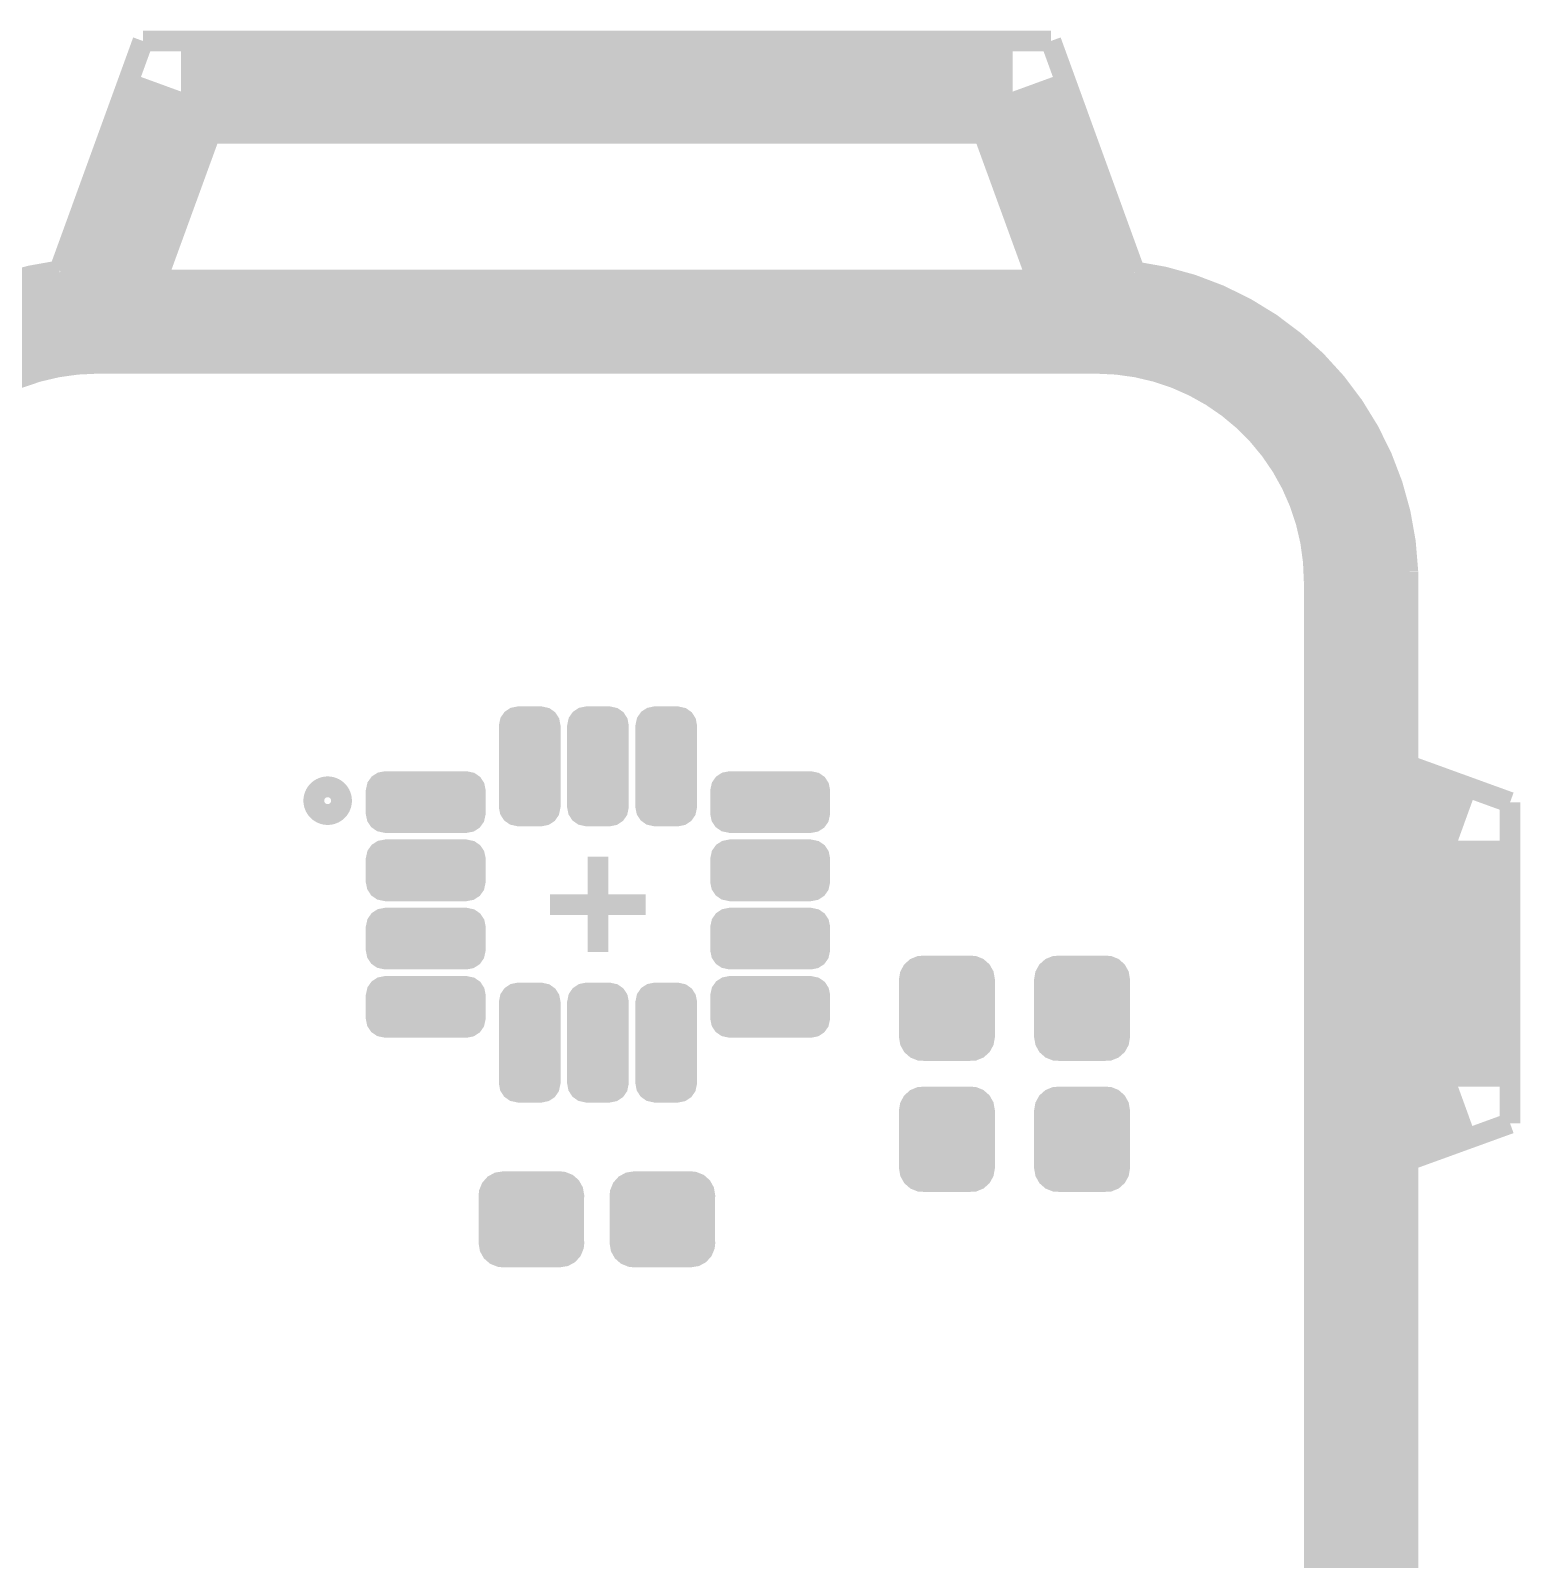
# Model space of a CAD drawing. Extents: x -1.3 to 24.2, y -3.9 to 39.2.
# Drawn here: x 7.28 to 18.2, y 27.99 to 39.19 of the extents above; entities that cross this region are included whole.
import ezdxf

# ---------------------------------------------------------------- set-up
doc = ezdxf.new("R2010")
doc.units = 0
doc.layers.get('0').update_dxf_attribs({"linetype": 'CONTINUOUS'})
for name, color, linetype in [('6DOF_IMU_14_CLICK_V100_GKO', 5, 'CONTINUOUS'), ('6DOF_IMU_14_CLICK_V100_GTO', 14, 'CONTINUOUS'), ('6DOF_IMU_14_CLICK_V100_GTS', 12, 'CONTINUOUS')]:
    doc.layers.add(name, color=color, linetype=linetype)

# ---------------------------------------------------------------- blocks, each defined once
blk = doc.blocks.new('CUSTOM_53')
for points in [[(-0.312264, 0.321732), (-0.26893, 0.360448), (0.312592, 0.321732), (0.268592, 0.360448)], [(-0.26893, 0.360448), (-0.267216, 0.361152), (0.268592, 0.360448), (0.26779, 0.361152)], [(-0.267216, 0.361152), (-0.213724, 0.383108), (0.26779, 0.361152), (0.21312, 0.383108)], [(-0.213724, 0.383108), (-0.20803, 0.383392), (0.21312, 0.383108), (0.212412, 0.383392)], [(-0.20803, 0.383392), (-0.154122, 0.38608), (0.212412, 0.383392), (0.154132, 0.38608)], [(-0.35179, 0.21082), (-0.342144, 0.268372), (0.35179, 0.21082), (0.34192, 0.268372)], [(-0.342144, 0.268372), (-0.341452, 0.269636), (0.34192, 0.268372), (0.341702, 0.269636)], [(-0.341452, 0.269636), (-0.313432, 0.320688), (0.341702, 0.269636), (0.313176, 0.320688)], [(-0.313432, 0.320688), (-0.312264, 0.321732), (0.313176, 0.320688), (0.312592, 0.321732)], [(-0.35179, 0.20955), (-0.35179, 0.21082), (0.35179, 0.20955), (0.35179, 0.21082)], [(-0.35179, -0.20955), (-0.35179, 0.20955), (0.35179, -0.20955), (0.35179, 0.20955)], [(-0.35179, -0.21082), (-0.35179, -0.20955), (0.35179, -0.21082), (0.35179, -0.20955)], [(-0.34192, -0.268358), (-0.35179, -0.21082), (0.342148, -0.268358), (0.35179, -0.21082)], [(-0.341702, -0.269636), (-0.34192, -0.268358), (0.341446, -0.269636), (0.342148, -0.268358)], [(-0.313184, -0.320676), (-0.341702, -0.269636), (0.31344, -0.320676), (0.341446, -0.269636)], [(-0.312594, -0.321732), (-0.313184, -0.320676), (0.312258, -0.321732), (0.31344, -0.320676)], [(-0.268602, -0.36044), (-0.312594, -0.321732), (0.26894, -0.36044), (0.312258, -0.321732)], [(-0.267792, -0.361154), (-0.268602, -0.36044), (0.2672, -0.361154), (0.26894, -0.36044)], [(-0.213136, -0.383104), (-0.267792, -0.361154), (0.213734, -0.383104), (0.2672, -0.361154)], [(-0.212414, -0.383394), (-0.213136, -0.383104), (0.207926, -0.383394), (0.213734, -0.383104)], [(-0.154122, -0.38608), (-0.212414, -0.383394), (0.154132, -0.38608), (0.207926, -0.383394)]]:
    blk.add_solid(points)
blk = doc.blocks.new('CUSTOM_54')
for points in [[(-0.298526, 0.325596), (-0.268438, 0.342124), (0.30335, 0.325596), (0.2622, 0.342124)], [(-0.268438, 0.342124), (-0.233628, 0.347838), (0.2622, 0.342124), (0.247972, 0.347838)], [(-0.233628, 0.347838), (-0.20955, 0.35179), (0.247972, 0.347838), (0.20955, 0.35179)], [(-0.383124, 0.213652), (-0.37475, 0.234078), (0.380766, 0.213652), (0.377262, 0.234078)], [(-0.37475, 0.234078), (-0.360486, 0.26887), (0.377262, 0.234078), (0.357822, 0.26887)], [(-0.360486, 0.26887), (-0.34504, 0.286174), (0.357822, 0.26887), (0.348152, 0.286174)], [(-0.34504, 0.286174), (-0.320744, 0.31339), (0.348152, 0.286174), (0.317222, 0.31339)], [(-0.320744, 0.31339), (-0.298526, 0.325596), (0.317222, 0.31339), (0.30335, 0.325596)], [(-0.38735, 0.17526), (-0.383124, 0.213652), (0.38735, 0.17526), (0.380766, 0.213652)], [(-0.38608, 0.154124), (-0.38735, 0.17526), (0.38608, 0.154124), (0.38735, 0.17526)], [(-0.38608, -0.154124), (-0.38608, 0.154124), (0.38608, -0.154124), (0.38608, 0.154124)], [(-0.38735, -0.17526), (-0.38608, -0.154124), (0.38735, -0.17526), (0.38608, -0.154124)], [(-0.380764, -0.213652), (-0.38735, -0.17526), (0.383124, -0.213652), (0.38735, -0.17526)], [(-0.377262, -0.234078), (-0.380764, -0.213652), (0.374748, -0.234078), (0.383124, -0.213652)], [(-0.35782, -0.26887), (-0.377262, -0.234078), (0.360486, -0.26887), (0.374748, -0.234078)], [(-0.348152, -0.286174), (-0.35782, -0.26887), (0.345038, -0.286174), (0.360486, -0.26887)], [(-0.31722, -0.31339), (-0.348152, -0.286174), (0.320744, -0.31339), (0.345038, -0.286174)], [(-0.30335, -0.325596), (-0.31722, -0.31339), (0.298524, -0.325596), (0.320744, -0.31339)], [(-0.262198, -0.342124), (-0.30335, -0.325596), (0.268438, -0.342124), (0.298524, -0.325596)], [(-0.247972, -0.347838), (-0.262198, -0.342124), (0.233626, -0.347838), (0.268438, -0.342124)], [(-0.20955, -0.35179), (-0.247972, -0.347838), (0.20955, -0.35179), (0.233626, -0.347838)]]:
    blk.add_solid(points)
blk = doc.blocks.new('CUSTOM_55')
for points in [[(-0.22606, 0.29972), (-0.215078, 0.351792), (0.22606, 0.29972), (0.21599, 0.351792)], [(-0.215078, 0.351792), (-0.214158, 0.356146), (0.21599, 0.351792), (0.213182, 0.356146)], [(-0.214158, 0.356146), (-0.186244, 0.39636), (0.213182, 0.356146), (0.187236, 0.39636)], [(-0.186244, 0.39636), (-0.183914, 0.399716), (0.187236, 0.39636), (0.182496, 0.399716)], [(-0.183914, 0.399716), (-0.142462, 0.427), (0.182496, 0.399716), (0.143944, 0.427)], [(-0.142462, 0.427), (-0.13961, 0.428876), (0.143944, 0.427), (0.135438, 0.428876)], [(-0.13961, 0.428876), (-0.08763, 0.43942), (0.135438, 0.428876), (0.08763, 0.43942)], [(-0.22606, -0.29972), (-0.22606, 0.29972), (0.22606, -0.29972), (0.22606, 0.29972)], [(-0.21599, -0.351792), (-0.22606, -0.29972), (0.215076, -0.351792), (0.22606, -0.29972)], [(-0.21318, -0.356146), (-0.21599, -0.351792), (0.214158, -0.356146), (0.215076, -0.351792)], [(-0.187236, -0.39636), (-0.21318, -0.356146), (0.186242, -0.39636), (0.214158, -0.356146)], [(-0.182494, -0.399716), (-0.187236, -0.39636), (0.183914, -0.399716), (0.186242, -0.39636)], [(-0.143944, -0.427), (-0.182494, -0.399716), (0.14246, -0.427), (0.183914, -0.399716)], [(-0.135436, -0.428876), (-0.143944, -0.427), (0.13961, -0.428876), (0.14246, -0.427)], [(-0.08763, -0.43942), (-0.135436, -0.428876), (0.08763, -0.43942), (0.13961, -0.428876)]]:
    blk.add_solid(points)
blk = doc.blocks.new('CUSTOM_56')
for points in [[(-0.351792, 0.21577), (-0.29972, 0.225838), (0.3485, 0.21577), (0.300774, 0.225838)], [(-0.29972, 0.225838), (-0.29972, 0.22606), (0.300774, 0.225838), (0.29972, 0.22606)], [(-0.43942, 0.08763), (-0.427916, 0.139608), (0.43942, 0.08763), (0.428878, 0.139608)], [(-0.427916, 0.139608), (-0.427002, 0.143728), (0.428878, 0.139608), (0.426168, 0.143728)], [(-0.427002, 0.143728), (-0.398562, 0.183914), (0.426168, 0.143728), (0.39972, 0.183914)], [(-0.398562, 0.183914), (-0.396362, 0.18702), (0.39972, 0.183914), (0.395246, 0.18702)], [(-0.396362, 0.18702), (-0.354296, 0.214156), (0.395246, 0.18702), (0.35615, 0.214156)], [(-0.354296, 0.214156), (-0.351792, 0.21577), (0.35615, 0.214156), (0.3485, 0.21577)], [(-0.43942, 0.08636), (-0.43942, 0.08763), (0.43942, 0.08636), (0.43942, 0.08763)], [(-0.43942, -0.08636), (-0.43942, 0.08636), (0.43942, -0.08636), (0.43942, 0.08636)], [(-0.43942, -0.08763), (-0.43942, -0.08636), (0.43942, -0.08763), (0.43942, -0.08636)], [(-0.428794, -0.139592), (-0.43942, -0.08763), (0.42796, -0.139592), (0.43942, -0.08763)], [(-0.425914, -0.14395), (-0.428794, -0.139592), (0.427, -0.14395), (0.42796, -0.139592)], [(-0.399566, -0.18385), (-0.425914, -0.14395), (0.398758, -0.18385), (0.427, -0.14395)], [(-0.394664, -0.18724), (-0.399566, -0.18385), (0.39636, -0.18724), (0.398758, -0.18385)], [(-0.35595, -0.214022), (-0.394664, -0.18724), (0.354844, -0.214022), (0.39636, -0.18724)], [(-0.346574, -0.215992), (-0.35595, -0.214022), (0.351792, -0.215992), (0.354844, -0.214022)], [(-0.29972, -0.225838), (-0.346574, -0.215992), (0.300868, -0.225838), (0.351792, -0.215992)], [(-0.29972, -0.22606), (-0.29972, -0.225838), (0.29972, -0.22606), (0.300868, -0.225838)]]:
    blk.add_solid(points)

msp = doc.modelspace()

# ---------------------------------------------------------------- linework, layer by layer
at = {"layer": '6DOF_IMU_14_CLICK_V100_GKO', "const_width": 0.1524}
for points in [[(7.49046, 37.43198), (8.1026, 39.116)], [(8.1026, 39.116), (14.7574, 39.116)], [(14.7574, 39.116), (15.37208, 37.42436)], [(17.3736, 33.8074), (17.3736, 35.2298)], [(17.3736, 33.8074), (18.1229, 33.53562)], [(18.1229, 31.18358), (18.1229, 33.53562)], [(17.3736, 30.9118), (18.1229, 31.18358)], [(17.3736, 25.019), (17.3736, 30.9118)]]:
    msp.add_lwpolyline(points, dxfattribs=at)
for points in [[(7.49046, 37.43198, 0.3663453), (5.48894, 35.23742)], [(17.3736, 35.2298, 0.3666451), (15.37208, 37.42436)]]:
    msp.add_lwpolyline(points, format="xyb", dxfattribs=at)
at = {"layer": '6DOF_IMU_14_CLICK_V100_GTO'}
for points, const_width in [([(7.76732, 37.0586), (8.382, 38.74516)], 0.762), ([(8.382, 38.74516), (14.478, 38.74516)], 0.762), ([(14.478, 38.74516), (15.09268, 37.0586)], 0.762), ([(7.76732, 37.0586), (15.09268, 37.0586)], 0.762), ([(16.9926, 21.082), (16.9926, 35.1536)], 0.762), ([(16.9926, 33.528), (17.7419, 33.25622)], 0.762), ([(17.7419, 31.45282), (17.7419, 33.25622)], 0.762), ([(11.43762, 32.78632), (11.43762, 33.13684)], 0.1524), ([(11.0871, 32.78632), (11.43762, 32.78632)], 0.1524), ([(11.43762, 32.78632), (11.78814, 32.78632)], 0.1524), ([(11.43762, 32.43834), (11.43762, 32.78632)], 0.1524), ([(16.9926, 31.18104), (17.7419, 31.45282)], 0.762)]:
    msp.add_lwpolyline(points, dxfattribs=dict(at, const_width=const_width))
at = {"layer": '6DOF_IMU_14_CLICK_V100_GTO', "const_width": 0.762}
for points in [[(7.76732, 37.0586, 0.4149966), (5.8674, 35.1536)], [(16.9926, 35.1536, 0.4149969), (15.09268, 37.058606)]]:
    msp.add_lwpolyline(points, format="xyb", dxfattribs=at)
at = {"layer": '6DOF_IMU_14_CLICK_V100_GTO', "const_width": 0.2032}
msp.add_lwpolyline([(9.38022, 33.54832, 1), (9.53262, 33.54832, 1)], format="xyb", close=True, dxfattribs=at)

# ---------------------------------------------------------------- block references
at = {"layer": '6DOF_IMU_14_CLICK_V100_GTS'}
for name, p in [('CUSTOM_55', (10.93724, 33.79978)), ('CUSTOM_55', (11.43762, 33.79978)), ('CUSTOM_55', (11.938, 33.79978)), ('CUSTOM_56', (10.17524, 33.53816)), ('CUSTOM_56', (12.7, 33.53816)), ('CUSTOM_56', (10.17524, 33.03778)), ('CUSTOM_56', (12.7, 33.03778)), ('CUSTOM_56', (10.17524, 32.5374)), ('CUSTOM_56', (12.7, 32.5374)), ('CUSTOM_53', (13.9954, 32.02686)), ('CUSTOM_53', (14.986, 32.02686)), ('CUSTOM_56', (10.17524, 32.03702)), ('CUSTOM_55', (10.93724, 31.7754)), ('CUSTOM_55', (11.43762, 31.7754)), ('CUSTOM_55', (11.938, 31.7754)), ('CUSTOM_56', (12.7, 32.03702)), ('CUSTOM_53', (13.9954, 31.06674)), ('CUSTOM_53', (14.986, 31.06674)), ('CUSTOM_54', (10.94994, 30.48)), ('CUSTOM_54', (11.91006, 30.48))]:
    msp.add_blockref(name, p, dxfattribs=at)

doc.saveas('drawing.dxf')
